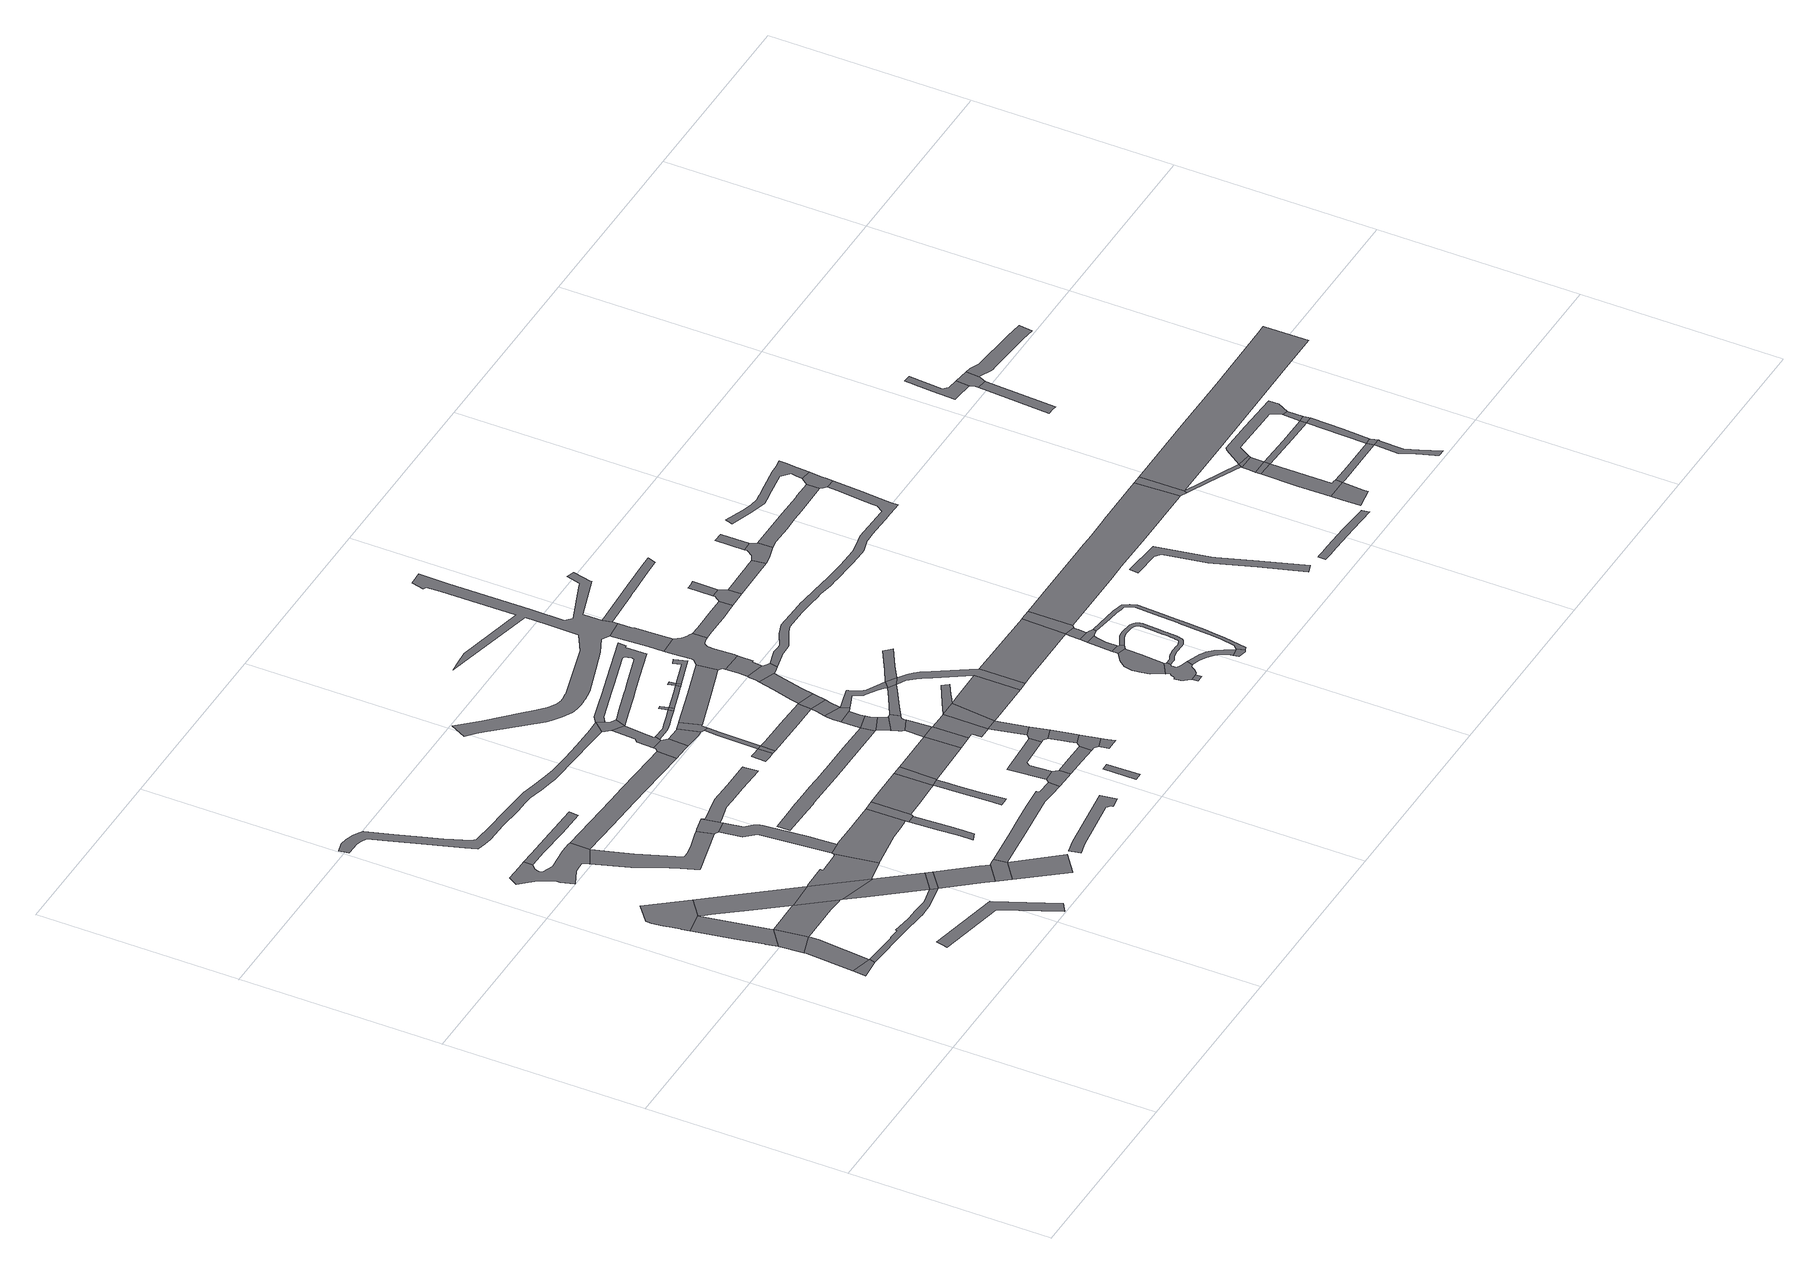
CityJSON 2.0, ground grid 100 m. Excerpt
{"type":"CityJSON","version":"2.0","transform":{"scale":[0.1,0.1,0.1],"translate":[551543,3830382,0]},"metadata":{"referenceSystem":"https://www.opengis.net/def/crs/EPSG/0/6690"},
"CityObjects":{
"road1":{"type":"Road","geometry":[{"type":"MultiSurface","lod":"1","boundaries":[[[0,1,2,3]]]}]},
"road2":{"type":"Road","attributes":{"RoadStructureAttribute.sectionType":"1"},"geometry":[{"type":"MultiSurface","lod":"1","boundaries":[[[4,5,6,7,8,9,10,0,3]]]}]},
"road3":{"type":"Road","geometry":[{"type":"MultiSurface","lod":"1","boundaries":[[[11,12,9,8]]]}]},
"road4":{"type":"Road","attributes":{"RoadStructureAttribute.sectionType":"1"},"geometry":[{"type":"MultiSurface","lod":"1","boundaries":[[[13,14,15,16,17,18,12,11]]]}]},
"road5":{"type":"Road","geometry":[{"type":"MultiSurface","lod":"1","boundaries":[[[19,20,21,22,23,24,25,26,15,14,27]]]}]},
"road6":{"type":"Road","attributes":{"RoadStructureAttribute.sectionType":"1"},"geometry":[{"type":"MultiSurface","lod":"1","boundaries":[[[28,29,11,8,30,31,32,33]]]}]},
"road7":{"type":"Road","attributes":{"RoadStructureAttribute.sectionType":"1"},"geometry":[{"type":"MultiSurface","lod":"1","boundaries":[[[34,35,36,37,38,39,40,41,42,3,2,43,44,45,46,47,48,49,50,51]]]}]},
"road8":{"type":"Road","attributes":{"function":"3","RoadStructureAttribute.sectionType":"1"},"geometry":[{"type":"MultiSurface","lod":"1","boundaries":[[[52,27,14,53,54,55,56,28,57]]]}]},
"road9":{"type":"Road","attributes":{"RoadStructureAttribute.sectionType":"1"},"geometry":[{"type":"MultiSurface","lod":"1","boundaries":[[[58,59,60,61,62,63,64]]]}]},
"road10":{"type":"Road","geometry":[{"type":"MultiSurface","lod":"1","boundaries":[[[65,66,67,68,69,70,71,72,73,74,75,76,77,78,79,80,81,82,83,84,85,86,87,88]]]}]},
"road11":{"type":"Road","geometry":[{"type":"MultiSurface","lod":"1","boundaries":[[[57,28,33,89,90]]]}]},
"road12":{"type":"Road","attributes":{"function":"3","RoadStructureAttribute.sectionType":"1"},"geometry":[{"type":"MultiSurface","lod":"1","boundaries":[[[89,91,92,51,93,90]]]}]},
"road13":{"type":"Road","attributes":{"RoadStructureAttribute.sectionType":"1"},"geometry":[{"type":"MultiSurface","lod":"1","boundaries":[[[94,95,96,97,57,90,98,99,100,101]]]}]},
"road14":{"type":"Road","attributes":{"RoadStructureAttribute.sectionType":"1"},"geometry":[{"type":"MultiSurface","lod":"1","boundaries":[[[102,103,104,105,106,107,88,87]]]}]},
"road15":{"type":"Road","attributes":{"RoadStructureAttribute.sectionType":"1"},"geometry":[{"type":"MultiSurface","lod":"1","boundaries":[[[108,109,110,111,112,113,114,78,77,115,116,117,118,119,120,121,122,123]]]}]},
"road16":{"type":"Road","geometry":[{"type":"MultiSurface","lod":"1","boundaries":[[[93,51,50,124]]]}]},
"road17":{"type":"Road","attributes":{"function":"3","RoadStructureAttribute.sectionType":"1"},"geometry":[{"type":"MultiSurface","lod":"1","boundaries":[[[125,126,124,50,127,128,129,130]]]}]},
"road18":{"type":"Road","geometry":[{"type":"MultiSurface","lod":"1","boundaries":[[[131,132,133,130,129,134,135]]]}]},
"road19":{"type":"Road","attributes":{"RoadStructureAttribute.sectionType":"1"},"geometry":[{"type":"MultiSurface","lod":"1","boundaries":[[[136,137,138,139,140,141,142,143,144,145,146,147,148,149,150]]]}]},
"road20":{"type":"Road","attributes":{"function":"3","RoadStructureAttribute.sectionType":"1"},"geometry":[{"type":"MultiSurface","lod":"1","boundaries":[[[135,134,151,152]]]}]},
"road21":{"type":"Road","geometry":[{"type":"MultiSurface","lod":"1","boundaries":[[[153,154,123,122,145,144,155]]]}]},
"road22":{"type":"Road","geometry":[{"type":"MultiSurface","lod":"1","boundaries":[[[156,157,158,150,149,159,101,100,160,161,162,163,164,165]]]}]},
"road23":{"type":"Road","attributes":{"RoadStructureAttribute.sectionType":"1"},"geometry":[{"type":"MultiSurface","lod":"1","boundaries":[[[166,167,168,169,170,171,172,173,174,175,176,177,178,179,180,181,182,183,184,185,186,187,188,189,190,191,192,193,194,195,196,197,198,199,200,201,202,203,204,205,206,207,208,209,210,211]]]}]},
"road24":{"type":"Road","attributes":{"RoadStructureAttribute.sectionType":"1"},"geometry":[{"type":"MultiSurface","lod":"1","boundaries":[[[212,213,214,79,78,215,216,217,218,219]]]}]},
"road25":{"type":"Road","attributes":{"RoadStructureAttribute.sectionType":"1"},"geometry":[{"type":"MultiSurface","lod":"1","boundaries":[[[220,221,222,223,224,225,226,227,228,229,230,231]]]}]},
"road26":{"type":"Road","attributes":{"RoadStructureAttribute.sectionType":"1"},"geometry":[{"type":"MultiSurface","lod":"1","boundaries":[[[232,233,234,235,236,237,238,239,240,241,242,243,244,153,155]]]}]},
"road27":{"type":"Road","geometry":[{"type":"MultiSurface","lod":"1","boundaries":[[[245,246,156,165,231,230,247,248]]]}]},
"road28":{"type":"Road","attributes":{"RoadStructureAttribute.sectionType":"1"},"geometry":[{"type":"MultiSurface","lod":"1","boundaries":[[[249,250,251,252,253,131,135,254,255,256,257,258,259]]]}]},
"road29":{"type":"Road","attributes":{"RoadStructureAttribute.sectionType":"1"},"geometry":[{"type":"MultiSurface","lod":"1","boundaries":[[[260,261,262,263,264,265,266,267,268]]]}]},
"road30":{"type":"Road","attributes":{"RoadStructureAttribute.sectionType":"1"},"geometry":[{"type":"MultiSurface","lod":"1","boundaries":[[[269,270,245,248,271,272,273,274]]]}]},
"road31":{"type":"Road","attributes":{"RoadStructureAttribute.sectionType":"1"},"geometry":[{"type":"MultiSurface","lod":"1","boundaries":[[[275,276,277,278,279,280,281,282,283,284,285,286,287,288,289,290,291,292,293]]]}]},
"road32":{"type":"Road","attributes":{"RoadStructureAttribute.sectionType":"1"},"geometry":[{"type":"MultiSurface","lod":"1","boundaries":[[[294,295,296,297,298,299,300,301,302,303,304,274]]]}]},
"road33":{"type":"Road","geometry":[{"type":"MultiSurface","lod":"1","boundaries":[[[305,269,274,304,306]]]}]},
"road34":{"type":"Road","geometry":[{"type":"MultiSurface","lod":"1","boundaries":[[[307,308,219,218,309,310,311,312,313]]]}]},
"road35":{"type":"Road","geometry":[{"type":"MultiSurface","lod":"1","boundaries":[[[314,315,316,317,318,319,320,321]]]}]},
"road36":{"type":"Road","attributes":{"RoadStructureAttribute.sectionType":"1"},"geometry":[{"type":"MultiSurface","lod":"1","boundaries":[[[322,323,324,307,313,325,326,327,328,329]]]}]},
"road37":{"type":"Road","geometry":[{"type":"MultiSurface","lod":"1","boundaries":[[[321,320,330,331]]]}]},
"road38":{"type":"Road","geometry":[{"type":"MultiSurface","lod":"1","boundaries":[[[332,312,311,333,334,335,336]]]}]},
"road39":{"type":"Road","geometry":[{"type":"MultiSurface","lod":"1","boundaries":[[[337,338,259,258,339,340,341]]]}]},
"road40":{"type":"Road","geometry":[{"type":"MultiSurface","lod":"1","boundaries":[[[211,210,322,329,342,343,344]]]}]},
"road41":{"type":"Road","attributes":{"RoadStructureAttribute.sectionType":"1"},"geometry":[{"type":"MultiSurface","lod":"1","boundaries":[[[345,346,321,331,347,348]]]}]},
"road42":{"type":"Road","attributes":{"RoadStructureAttribute.sectionType":"1"},"geometry":[{"type":"MultiSurface","lod":"1","boundaries":[[[349,305,306,350]]]}]},
"road43":{"type":"Road","attributes":{"RoadStructureAttribute.sectionType":"1"},"geometry":[{"type":"MultiSurface","lod":"1","boundaries":[[[351,352,336,335,345,348,353,354]]]}]},
"road44":{"type":"Road","attributes":{"RoadStructureAttribute.sectionType":"1"},"geometry":[{"type":"MultiSurface","lod":"1","boundaries":[[[355,356,357,358,326,325,359,360,361,362,363]]]}]},
"road45":{"type":"Road","attributes":{"RoadStructureAttribute.sectionType":"1"},"geometry":[{"type":"MultiSurface","lod":"1","boundaries":[[[364,365,366,367,368,369]]]}]},
"road46":{"type":"Road","attributes":{"RoadStructureAttribute.sectionType":"1"},"geometry":[{"type":"MultiSurface","lod":"1","boundaries":[[[370,371,372,373,338,337,374,375,376,377,378]]]}]},
"road47":{"type":"Road","attributes":{"RoadStructureAttribute.sectionType":"1"},"geometry":[{"type":"MultiSurface","lod":"1","boundaries":[[[379,380,331,330,381,382,383]]]}]},
"road48":{"type":"Road","attributes":{"RoadStructureAttribute.sectionType":"1"},"geometry":[{"type":"MultiSurface","lod":"1","boundaries":[[[384,385,386,341,340,387,388,389]]]}]},
"road49":{"type":"Road","geometry":[{"type":"MultiSurface","lod":"1","boundaries":[[[390,355,363,391]]]}]},
"road50":{"type":"Road","geometry":[{"type":"MultiSurface","lod":"1","boundaries":[[[392,393,355,390]]]}]},
"road51":{"type":"Road","geometry":[{"type":"MultiSurface","lod":"1","boundaries":[[[394,349,350,395,396,397]]]}]},
"road52":{"type":"Road","geometry":[{"type":"MultiSurface","lod":"1","boundaries":[[[398,399,400,293,292,401,402]]]}]},
"road53":{"type":"Road","attributes":{"RoadStructureAttribute.sectionType":"1"},"geometry":[{"type":"MultiSurface","lod":"1","boundaries":[[[403,404,405,394,397]]]}]},
"road54":{"type":"Road","attributes":{"RoadStructureAttribute.sectionType":"1"},"geometry":[{"type":"MultiSurface","lod":"1","boundaries":[[[402,401,406,407]]]}]},
"road55":{"type":"Road","attributes":{"RoadStructureAttribute.sectionType":"1"},"geometry":[{"type":"MultiSurface","lod":"1","boundaries":[[[408,409,410,411,412,293,400]]]}]},
"road56":{"type":"Road","geometry":[{"type":"MultiSurface","lod":"1","boundaries":[[[413,414,407,406,415,416,417,405,404,418,419,420,421]]]}]},
"road57":{"type":"Road","attributes":{"RoadStructureAttribute.sectionType":"1"},"geometry":[{"type":"MultiSurface","lod":"1","boundaries":[[[422,423,390,391,424,425,426]]]}]},
"road58":{"type":"Road","attributes":{"RoadStructureAttribute.sectionType":"1"},"geometry":[{"type":"MultiSurface","lod":"1","boundaries":[[[427,396,395,428,429,430,431,432,433]]]}]},
"road59":{"type":"Road","geometry":[{"type":"MultiSurface","lod":"1","boundaries":[[[434,435,389,388,436,437,438]]]}]},
"road60":{"type":"Road","geometry":[{"type":"MultiSurface","lod":"1","boundaries":[[[439,440,441,410,409,442,443]]]}]},
"road61":{"type":"Road","geometry":[{"type":"MultiSurface","lod":"1","boundaries":[[[444,445,446,438,437]]]}]},
"road62":{"type":"Road","attributes":{"RoadStructureAttribute.sectionType":"1"},"geometry":[{"type":"MultiSurface","lod":"1","boundaries":[[[447,448,449,351,354,450,451,452,453]]]}]},
"road63":{"type":"Road","attributes":{"RoadStructureAttribute.sectionType":"1"},"geometry":[{"type":"MultiSurface","lod":"1","boundaries":[[[454,455,456,457,458,459,460,461,462,463,464,465,211,344,466,467,468,469,470,471,472,473,474,475,476,477,478,342,329]]]}]},
"road64":{"type":"Road","attributes":{"RoadStructureAttribute.sectionType":"1"},"geometry":[{"type":"MultiSurface","lod":"1","boundaries":[[[479,480,481,482,483,435,434]]]}]},
"road65":{"type":"Road","geometry":[{"type":"MultiSurface","lod":"1","boundaries":[[[484,485,370,378,486,481,480]]]}]},
"road66":{"type":"Road","attributes":{"RoadStructureAttribute.sectionType":"1"},"geometry":[{"type":"MultiSurface","lod":"1","boundaries":[[[382,487,488,439,443,489,490,491]]]}]},
"road67":{"type":"Road","attributes":{"RoadStructureAttribute.sectionType":"1"},"geometry":[{"type":"MultiSurface","lod":"1","boundaries":[[[492,432,485,484]]]}]},
"road68":{"type":"Road","geometry":[{"type":"MultiSurface","lod":"1","boundaries":[[[383,382,491,493,494]]]}]},
"road69":{"type":"Road","geometry":[{"type":"MultiSurface","lod":"1","boundaries":[[[495,422,426,496]]]}]},
"road70":{"type":"Road","geometry":[{"type":"MultiSurface","lod":"1","boundaries":[[[497,498,422,495]]]}]},
"road71":{"type":"Road","geometry":[{"type":"MultiSurface","lod":"1","boundaries":[[[499,433,432,492]]]}]},
"road72":{"type":"Road","attributes":{"RoadStructureAttribute.sectionType":"1"},"geometry":[{"type":"MultiSurface","lod":"1","boundaries":[[[500,501,502,503,494,493,504,505]]]}]},
"road73":{"type":"Road","attributes":{"RoadStructureAttribute.sectionType":"1"},"geometry":[{"type":"MultiSurface","lod":"1","boundaries":[[[506,507,508,509,413,421,510,511,512]]]}]},
"road74":{"type":"Road","attributes":{"RoadStructureAttribute.sectionType":"1"},"geometry":[{"type":"MultiSurface","lod":"1","boundaries":[[[513,514,515,516,517,518,519,520,521,443,442,522,523,524,525,526,527,528,506,529]]]}]},
"road75":{"type":"Road","attributes":{"RoadStructureAttribute.sectionType":"1"},"geometry":[{"type":"MultiSurface","lod":"1","boundaries":[[[530,531,532,533,495,496]]]}]},
"road76":{"type":"Road","attributes":{"RoadStructureAttribute.sectionType":"1"},"geometry":[{"type":"MultiSurface","lod":"1","boundaries":[[[534,535,536,537,538,539,540,541,542,543,544,433,499]]]}]},
"road77":{"type":"Road","attributes":{"RoadStructureAttribute.sectionType":"1"},"geometry":[{"type":"MultiSurface","lod":"1","boundaries":[[[545,546,547,548,549,550,551,552,553,554,555,556,557,558,559,560,561,562,563,564,565,566,567,568,569,570,571,572,573,574,575,576,577,578,579,580,581,582,583,584,585,586,587,588,589,590,591,592,593,594,595,596,597,598,599,600,601,602,603,604,605,606]]]}]},
"road78":{"type":"Road","geometry":[{"type":"MultiSurface","lod":"1","boundaries":[[[607,608,499,492,609]]]}]},
"road79":{"type":"Road","geometry":[{"type":"MultiSurface","lod":"1","boundaries":[[[610,611,612,500,505,613,614,615,616,617]]]}]},
"road80":{"type":"Road","attributes":{"RoadStructureAttribute.sectionType":"1"},"geometry":[{"type":"MultiSurface","lod":"1","boundaries":[[[618,619,610,617,620,621,622]]]}]},
"road81":{"type":"Road","geometry":[{"type":"MultiSurface","lod":"1","boundaries":[[[529,506,512,623]]]}]},
"road82":{"type":"Road","attributes":{"RoadStructureAttribute.sectionType":"1"},"geometry":[{"type":"MultiSurface","lod":"1","boundaries":[[[624,625,626,627,623,512,628,629,630,631,632,607,609,633,634]]]}]},
"road83":{"type":"Road","geometry":[{"type":"MultiSurface","lod":"1","boundaries":[[[635,636,637,638,639,640,641,642,643,447,453,644,645,646,618,622,647,648,649,650,651,652,653]]]}]},
"road84":{"type":"Road","geometry":[{"type":"MultiSurface","lod":"1","boundaries":[[[654,655,656,598,597,657,640,639]]]}]},
"road85":{"type":"Road","geometry":[{"type":"MultiSurface","lod":"1","boundaries":[[[658,659,660,661,662,663,529,623]]]}]},
"road86":{"type":"Road","geometry":[{"type":"MultiSurface","lod":"1","boundaries":[[[664,665,666,667]]]}]},
"road87":{"type":"Road","attributes":{"RoadStructureAttribute.sectionType":"1"},"geometry":[{"type":"MultiSurface","lod":"1","boundaries":[[[668,669,653,652,670,671,672,673,674]]]}]},
"road88":{"type":"Road","geometry":[{"type":"MultiSurface","lod":"1","boundaries":[[[675,676,677,678,679,680,681,682,683,664,667,684,685,686,687,688,689,690,691,692,693,694]]]}]},
"road89":{"type":"Road","attributes":{"RoadStructureAttribute.sectionType":"1"},"geometry":[{"type":"MultiSurface","lod":"1","boundaries":[[[634,633,695,696,697,698]]]}]},
"road90":{"type":"Road","attributes":{"RoadStructureAttribute.sectionType":"1"},"geometry":[{"type":"MultiSurface","lod":"1","boundaries":[[[699,700,701,702,703,704,705,706,707,676,675,708,709,710]]]}]},
"road91":{"type":"Road","geometry":[{"type":"MultiSurface","lod":"1","boundaries":[[[711,712,699,710,713,714,715]]]}]},
"road92":{"type":"Road","attributes":{"RoadStructureAttribute.sectionType":"1"},"geometry":[{"type":"MultiSurface","lod":"1","boundaries":[[[716,717,718,719,720,721,722,723,724,601,600]]]}]},
"road93":{"type":"Road","attributes":{"RoadStructureAttribute.sectionType":"1"},"geometry":[{"type":"MultiSurface","lod":"1","boundaries":[[[725,726,727,728,729,730,688,687,731,732,733,734,735,736,737,738]]]}]},
"road94":{"type":"Road","attributes":{"RoadStructureAttribute.sectionType":"1"},"geometry":[{"type":"MultiSurface","lod":"1","boundaries":[[[739,711,715,740,741,742]]]}]},
"road95":{"type":"Road","geometry":[{"type":"MultiSurface","lod":"1","boundaries":[[[743,744,745,746,674,673,747,748,749,750]]]}]},
"road96":{"type":"Road","geometry":[{"type":"MultiSurface","lod":"1","boundaries":[[[751,739,742,752,753,754,755,756,757]]]}]},
"road97":{"type":"Road","geometry":[{"type":"MultiSurface","lod":"1","boundaries":[[[758,738,737,759,760,761]]]}]},
"road98":{"type":"Road","geometry":[{"type":"MultiSurface","lod":"1","boundaries":[[[762,763,764,765,766,767,768,769,770,771,772,773,774,775,776,777,778,779,780,781,782,783,784,785,786,787,788,789,790,791,792,793,794,795,796,797,798,799,800,801,802,803,804,805,806,807,808,809,810,811,812,813,814,815,816,817,818,819,820,821,822,823,824,825,826,827,828,829,830,831,832,833,834,835,836,837,838,839,840,841,842,843,844,845,846,847,848,849,850,851,852,853,854,855,856,857,858,859,860,861,862,863,864,865,866,867,868,869,870,871,872,873,874,875,876,877,878,879,880,881,882,883,884,885,886,887,888,889,714,713,890,891,892,893,894,895,896,897,898,899,900,901,902,903,904,905,906,907,908,909,910,911,912,913,914,915,916,917,918,919,920,921,922,923,924,925,926,927,928,929,930,931,932,933,934,935,936,937,938,939,940,941,942,943,944,945,946,947,948,949,950,951,952,953,954,955,956,957,958,959,960,961,962,963,964,965,966,967,968,969,970,971,972,973,974,975,976,977,978,979,980,981,982,983,984,985,986,987,988,989,990,991,992,993,994,995,996,997,694,693]]]}]},
"road99":{"type":"Road","attributes":{"RoadStructureAttribute.sectionType":"1"},"geometry":[{"type":"MultiSurface","lod":"1","boundaries":[[[697,998,751,757,999,1000,1001]]]}]},
"road100":{"type":"Road","geometry":[{"type":"MultiSurface","lod":"1","boundaries":[[[1002,1003,1004,743,750]]]}]},
"road101":{"type":"Road","geometry":[{"type":"MultiSurface","lod":"1","boundaries":[[[1005,698,697,1001,1006,1007]]]}]},
"road102":{"type":"Road","attributes":{"RoadStructureAttribute.sectionType":"1"},"geometry":[{"type":"MultiSurface","lod":"1","boundaries":[[[1008,1009,1010,1011,1012,1013,1014,1015,1016,1017,1018,1019,1020,755,754,1021,1022,1023,1024,1025,1026,1027,1028,1029,1030,1031,1032,1033,758,761]]]}]},
"road103":{"type":"Road","attributes":{"RoadStructureAttribute.sectionType":"1"},"geometry":[{"type":"MultiSurface","lod":"1","boundaries":[[[1034,1035,1036,1037,749,748,1038,1039,1040,1041]]]}]},
"road104":{"type":"Road","attributes":{"RoadStructureAttribute.sectionType":"1"},"geometry":[{"type":"MultiSurface","lod":"1","boundaries":[[[1042,1043,1044,1045,1046,1047,1048,1049,1050,1051,1052,1053,1054,1055,1056,1057,1058,1059,1060,1061,1062,1063,1064,1065,1066,1067,1068,1069,1070,1071,1072,1073,1074,1075,615,614,1076,1077,1078,1079,1080,1081,1082,1083,1084,1085,1086,1087,1088,1089,1090,1091,1092,1093,1094,1095,1096,1097,1098,1099,1100,1101,1102,1103,1104,1105,1106,1107,1108,1109,1110,1111,1112,1113]]]}]},
"road105":{"type":"Road","geometry":[{"type":"MultiSurface","lod":"1","boundaries":[[[1114,1115,1116,1034,1041,1117,1118,1119,1120]]]}]},
"road106":{"type":"Road","geometry":[{"type":"MultiSurface","lod":"1","boundaries":[[[1121,1122,1114,1120]]]}]},
"road107":{"type":"Road","attributes":{"RoadStructureAttribute.sectionType":"1"},"geometry":[{"type":"MultiSurface","lod":"1","boundaries":[[[1123,1124,1125,1126,1127,1128,1129,1130,1131,1132,1133,1134,1135]]]}]},
"road108":{"type":"Road","attributes":{"RoadStructureAttribute.sectionType":"1"},"geometry":[{"type":"MultiSurface","lod":"1","boundaries":[[[1136,1137,1138,1139,1140,1141,1007,1006,1142,1143,1144,1145,1146,1147]]]}]},
"road109":{"type":"Road","attributes":{"RoadStructureAttribute.sectionType":"1"},"geometry":[{"type":"MultiSurface","lod":"1","boundaries":[[[1148,1149,1150,1151,1119,1118,1152,1153,1154,1155,1156,1157,1158]]]}]},
"road110":{"type":"Road","attributes":{"RoadStructureAttribute.sectionType":"1"},"geometry":[{"type":"MultiSurface","lod":"1","boundaries":[[[1159,1160,1161,1162,1163,1164,1165,1166,1167,1168,1169,1170,1171,1172,1173,1174,1175,1176,1177,1178,1179,1180,1181,1182]]]}]},
"road111":{"type":"Road","geometry":[{"type":"MultiSurface","lod":"1","boundaries":[[[1181,1183,1184,1158,1157,1185,1186,1042,1113,1187,1188,1182]]]}]},
"road112":{"type":"Road","attributes":{"RoadStructureAttribute.sectionType":"1"},"geometry":[{"type":"MultiSurface","lod":"1","boundaries":[[[1189,1190,1191,1192,1193,1194,1195,1196,1197,1198,1199,1200,1201]]]}]},
"road113":{"type":"Road","geometry":[{"type":"MultiSurface","lod":"1","boundaries":[[[1147,1146,1202,1203,1204]]]}]},
"road114":{"type":"Road","attributes":{"RoadStructureAttribute.sectionType":"1"},"geometry":[{"type":"MultiSurface","lod":"1","boundaries":[[[1203,1202,1205,1206,1207]]]}]},
"road115":{"type":"Road","geometry":[{"type":"MultiSurface","lod":"1","boundaries":[[[1208,1209,1210,1211,1212,1213,1214]]]}]},
"road116":{"type":"Road","attributes":{"RoadStructureAttribute.sectionType":"1"},"geometry":[{"type":"MultiSurface","lod":"1","boundaries":[[[1215,1216,1211,1210,1217,1218,1219,1220]]]}]},
"road117":{"type":"Road","geometry":[{"type":"MultiSurface","lod":"1","boundaries":[[[1221,1222,1215,1220]]]}]},
"road118":{"type":"Road","attributes":{"RoadStructureAttribute.sectionType":"1"},"geometry":[{"type":"MultiSurface","lod":"1","boundaries":[[[1223,1224,1222,1221,1225]]]}]},
"road119":{"type":"Road","geometry":[{"type":"MultiSurface","lod":"1","boundaries":[[[1207,1206,1223,1225,1226,1227]]]}]},
"road120":{"type":"Road","attributes":{"RoadStructureAttribute.sectionType":"1"},"geometry":[{"type":"MultiSurface","lod":"1","boundaries":[[[1228,1217,1210,1229,1230,1231,1232]]]}]},
"road121":{"type":"Road","attributes":{"RoadStructureAttribute.sectionType":"1"},"geometry":[{"type":"MultiSurface","lod":"1","boundaries":[[[1233,1221,1220,1234,1235,1236]]]}]},
"road122":{"type":"Road","attributes":{"RoadStructureAttribute.sectionType":"1"},"geometry":[{"type":"MultiSurface","lod":"1","boundaries":[[[1237,1238,1239,1227,1226,1240,1241,1242,1243,1244,1245]]]}]},
"road123":{"type":"Road","attributes":{"RoadStructureAttribute.sectionType":"1"},"geometry":[{"type":"MultiSurface","lod":"1","boundaries":[[[1246,1247,1248,1249,1250,1231,1251,1252,1253,1254,1255,1256,1257]]]}]},
"road124":{"type":"Road","geometry":[{"type":"MultiSurface","lod":"1","boundaries":[[[1258,1232,1231,1250]]]}]},
"road125":{"type":"Road","attributes":{"RoadStructureAttribute.sectionType":"1"},"geometry":[{"type":"MultiSurface","lod":"1","boundaries":[[[1259,1260,1261,1262,1263]]]}]},
"road126":{"type":"Road","attributes":{"RoadStructureAttribute.sectionType":"1"},"geometry":[{"type":"MultiSurface","lod":"1","boundaries":[[[1264,1265,1235,1266,1232,1258]]]}]},
"road127":{"type":"Road","attributes":{"RoadStructureAttribute.sectionType":"1"},"geometry":[{"type":"MultiSurface","lod":"1","boundaries":[[[1267,1268,1269,1270,1271,1272,1273,1274,1275,1276,1277,1278,1279,1280]]]}]},
"road128":{"type":"Road","geometry":[{"type":"MultiSurface","lod":"1","boundaries":[[[1281,1236,1235,1265]]]}]},
"road129":{"type":"Road","geometry":[{"type":"MultiSurface","lod":"1","boundaries":[[[1280,1279,1282,1283,1259,1263,1284,1285,1286]]]}]},
"road130":{"type":"Road","attributes":{"RoadStructureAttribute.sectionType":"1"},"geometry":[{"type":"MultiSurface","lod":"1","boundaries":[[[1287,1288,1289,1290,1204,1203,1291,1292,1293,1294,1295]]]}]},
"road131":{"type":"Road","geometry":[{"type":"MultiSurface","lod":"1","boundaries":[[[1242,1236,1281,1243]]]}]},
"road132":{"type":"Road","attributes":{"RoadStructureAttribute.sectionType":"1"},"geometry":[{"type":"MultiSurface","lod":"1","boundaries":[[[1296,1297,1298,1299,1286,1285,1300,1301,1302,1303,1304,1305,1306,1307,1308,1309,1310,1311]]]}]}
},
"vertices":[
[285,636,0],[279,573,0],[384,581,0],[391,610,0],
[391,615,0],[414,875,0],[412,909,0],[411,914,0],[411,922,0],[302,888,0],[302,874,0],
[387,1080,0],[291,1006,0],
[385,1090,0],[319,1421,0],[212,1403,0],[252,1192,0],[278,1068,0],[279,1064,0],
[269,1678,0],[184,1607,0],[183,1603,0],[180,1576,0],[189,1524,0],[197,1481,0],[204,1444,0],[205,1439,0],[413,1493,0],
[578,1084,0],[561,1084,0],[624,922,0],[637,922,0],[688,919,0],[708,918,0],
[863,586,0],[822,588,0],[784,590,0],[764,591,0],[724,592,0],[628,604,0],[627,597,0],[572,600,0],[571,598,0],[386,580,0],[634,564,0],[764,550,0],[774,549,0],[785,550,0],[841,551,0],[969,573,0],[977,575,0],[954,604,0],
[539,1331,0],[338,1395,0],[356,1372,0],[417,1292,0],[445,1257,0],[727,1091,0],
[998,332,0],[636,407,0],[630,379,0],[624,348,0],[956,279,0],[1083,6,0],[1133,40,0],
[269,2274,0],[184,2276,0],[154,2230,0],[184,2201,0],[223,2155,0],[231,2140,0],[238,2126,0],[257,2081,0],[255,2065,0],[276,2001,0],[357,2039,0],[420,2044,0],[432,2010,0],[523,2057,0],[526,2155,0],[515,2156,0],[460,2158,0],[341,2145,0],[293,2166,0],[282,2179,0],[284,2194,0],[292,2212,0],[312,2230,0],[313,2273,0],
[713,911,0],[905,860,0],
[779,828,0],[952,607,0],[1048,677,0],
[975,1084,0],[860,1080,0],[860,1095,0],[744,1092,0],[902,865,0],[1008,884,0],[1019,886,0],[983,1092,0],
[414,2226,0],[569,2217,0],[714,2211,0],[719,2259,0],[544,2264,0],[379,2270,0],
[834,1697,0],[752,1674,0],[692,1664,0],[672,1664,0],[665,1668,0],[583,1872,0],[557,1955,0],[493,1836,0],[536,1752,0],[547,1730,0],[587,1642,0],[609,1583,0],[613,1573,0],[617,1561,0],[869,1622,0],[850,1701,0],
[1069,649,0],
[1217,463,0],[1200,485,0],[1083,440,0],[1106,411,0],[1134,375,0],[1229,449,0],
[1270,453,0],[1249,451,0],[1247,451,0],[1181,314,0],[1277,389,0],
[1044,1215,0],[1042,1239,0],[1033,1334,0],[1024,1434,0],[1022,1462,0],[1019,1474,0],[1007,1499,0],[973,1529,0],[956,1623,0],[893,1611,0],[909,1503,0],[955,1451,0],[973,1245,0],[985,1103,0],[1050,1110,0],
[1347,103,0],[1447,181,0],
[939,1723,0],[862,1704,0],[954,1635,0],
[1332,1113,0],[1161,1111,0],[1057,1110,0],[985,1102,0],[1033,888,0],[1152,906,0],[1209,914,0],[1267,917,0],[1319,919,0],[1334,920,0],
[1277,2442,0],[1152,2445,0],[1049,2449,0],[949,2456,0],[897,2465,0],[879,2469,0],[822,2482,0],[749,2499,0],[689,2503,0],[571,2512,0],[474,2519,0],[359,2530,0],[341,2547,0],[313,2622,0],[297,2662,0],[266,2752,0],[225,2871,0],[182,2996,0],[164,3010,0],[136,3025,0],[99,3037,0],[61,3042,0],[9,3029,0],[19,2982,0],[89,2980,0],[112,2975,0],[142,2958,0],[181,2846,0],[229,2706,0],[242,2661,0],[283,2547,0],[304,2494,0],[349,2482,0],[389,2475,0],[497,2471,0],[624,2460,0],[682,2458,0],[727,2454,0],[802,2437,0],[867,2423,0],[893,2418,0],[912,2416,0],[1055,2407,0],[1197,2398,0],[1287,2392,0],[1334,2445,0],
[1200,2116,0],[976,2129,0],[873,2134,0],[716,2046,0],[911,2036,0],[1005,2030,0],[1270,2014,0],[1276,2112,0],
[1344,755,0],[1350,672,0],[1352,650,0],[1352,610,0],[1353,595,0],[1373,603,0],[1392,611,0],[1390,672,0],[1390,675,0],[1389,713,0],[1380,905,0],[1335,902,0],
[970,1639,0],[1062,1662,0],[1111,1661,0],[1215,1659,0],[1348,1655,0],[1355,1655,0],[1349,1721,0],[1348,1729,0],[1201,1729,0],[1090,1732,0],[1081,1732,0],[944,1706,0],[943,1710,0],
[1385,1114,0],[1371,1114,0],[1384,915,0],[1387,921,0],
[1786,491,0],[1783,507,0],[1668,496,0],[1569,485,0],[1471,474,0],[1427,406,0],[1471,411,0],[1734,439,0],[1796,434,0],[1862,432,0],[1863,487,0],
[1550,147,0],[1820,183,0],[1841,167,0],[1842,159,0],[1897,166,0],[1886,247,0],[1540,201,0],[1474,187,0],[1485,133,0],
[1612,1117,0],[1464,1115,0],[1466,923,0],[1596,927,0],[1599,927,0],[1614,928,0],
[1674,1398,0],[1504,1399,0],[1462,1400,0],[1460,1400,0],[1357,1403,0],[1287,1403,0],[1197,1404,0],[1185,1403,0],[1045,1402,0],[1044,1370,0],[1044,1337,0],[1204,1335,0],[1250,1334,0],[1268,1334,0],[1462,1332,0],[1515,1332,0],[1636,1331,0],[1840,1330,0],[1832,1397,0],
[1615,914,0],[1620,798,0],[1627,660,0],[1630,598,0],[1652,598,0],[1675,598,0],[1675,599,0],[1666,713,0],[1660,833,0],[1659,879,0],[1657,931,0],
[1664,1117,0],[1657,933,0],
[1289,2137,0],[1288,2124,0],[1299,2012,0],[1356,2010,0],[1372,2009,0],[1377,2107,0],[1354,2132,0],
[1458,1727,0],[1435,1728,0],[1434,1728,0],[1430,1656,0],[1433,1656,0],[1459,1655,0],[1493,1655,0],[1494,1726,0],
[1315,2356,0],[1310,2239,0],[1295,2223,0],[1355,2140,0],[1362,2165,0],[1357,2170,0],[1364,2250,0],[1370,2320,0],
[1515,1654,0],[1516,1726,0],
[1448,2105,0],[1456,2004,0],[1471,2003,0],[1486,2006,0],[1455,2107,0],
[1940,508,0],[1880,505,0],[1935,430,0],[1961,429,0],[1962,486,0],
[1393,2373,0],[1364,2390,0],[1357,2413,0],
[1502,1994,0],[1498,1929,0],[1520,1928,0],[1524,1992,0],
[1901,1120,0],[1907,941,0],
[1501,2121,0],[1488,2117,0],[1525,2020,0],[1531,2022,0],
[1559,2204,0],[1508,2188,0],[1454,2171,0],[1427,2163,0],[1427,2141,0],[1454,2147,0],[1470,2151,0],[1500,2160,0],[1564,2180,0],
[2097,157,0],[2092,320,0],[2075,320,0],[2058,319,0],[2060,156,0],[2098,157,0],
[2103,705,0],[2053,703,0],[1886,694,0],[1864,692,0],[1931,618,0],[1947,637,0],[1955,637,0],[2050,642,0],[2106,645,0],
[1699,1721,0],[1554,1724,0],[1724,1651,0],[1852,1650,0],[1857,1717,0],
[2146,484,0],[2057,485,0],[1982,486,0],[2064,427,0],[2152,424,0],[2153,484,0],
[1576,2207,0],[1579,2185,0],
[1564,2247,0],[1549,2244,0],
[1902,1120,0],[1984,943,0],[1980,1118,0],[1980,1120,0],
[1919,1396,0],[1917,1407,0],[1916,1417,0],[1848,1330,0],[1930,1366,0],
[1973,1226,0],[1972,1244,0],[1904,1213,0],
[1874,1271,0],[1955,1323,0],
[1911,1443,0],[1913,1495,0],[1829,1490,0],[1831,1452,0],[1832,1404,0],
[1975,1326,0],[1959,1324,0],[1888,1238,0],[1893,1231,0],[1896,1225,0],[1971,1255,0],[1973,1266,0],[1974,1271,0],[1986,1279,0],
[1728,2253,0],[1675,2237,0],[1684,2217,0],[1714,2226,0],[1733,2232,0],
[2071,1117,0],[1997,944,0],[2014,944,0],[2015,895,0],[2061,895,0],[2080,895,0],[2080,1117,0],
[2226,523,0],[2169,503,0],[2171,424,0],[2190,408,0],[2247,427,0],
[1835,1574,0],[1830,1557,0],[1828,1532,0],[1936,1504,0],[1918,1541,0],
[2200,362,0],[2262,363,0],[2253,400,0],
[1898,2240,0],[1698,2180,0],[1568,2141,0],[1736,2086,0],[1845,2120,0],[1895,2135,0],[1912,2138,0],
[1452,2346,0],[1562,2378,0],[1612,2393,0],[1716,2424,0],[1869,2469,0],[1866,2573,0],[1878,2574,0],[1880,2615,0],[1630,2544,0],[1531,2515,0],[1451,2493,0],[1366,2468,0],[1384,2432,0],[1451,2451,0],[1563,2483,0],[1603,2495,0],[1792,2549,0],[1803,2545,0],[1814,2511,0],[1808,2498,0],[1635,2447,0],[1595,2435,0],[1576,2430,0],[1452,2393,0],[1410,2378,0],
[2218,558,0],[2197,650,0],[2140,631,0],[2156,560,0],[2161,537,0],
[2176,744,0],[2119,725,0],[2120,646,0],
[1851,1644,0],[1847,1620,0],[1931,1604,0],[1932,1608,0],[1936,1623,0],
[2142,896,0],
[1950,1690,0],[1861,1717,0],
[1743,2259,0],[1748,2236,0],
[1736,2289,0],[1718,2288,0],
[2167,1119,0],
[1916,1939,0],[1897,1860,0],[1871,1762,0],[1870,1756,0],[1963,1753,0],[2002,1909,0],
[2137,1420,0],[2129,1416,0],[2116,1408,0],[2028,1357,0],[2043,1315,0],[2137,1374,0],[2177,1399,0],
[2131,1468,0],[2083,1495,0],[2072,1506,0],[2066,1512,0],[2040,1566,0],[2038,1572,0],[2034,1571,0],[1953,1550,0],[1923,1542,0],[1967,1516,0],[2015,1534,0],[2043,1489,0],[2052,1484,0],[2106,1450,0],[2126,1435,0],[2134,1424,0],[2169,1448,0],
[1906,2285,0],[1885,2347,0],[1860,2337,0],[1871,2297,0],
[2192,1134,0],[2224,1154,0],[2282,1190,0],[2284,1191,0],[2273,1206,0],[2260,1221,0],[2208,1190,0],[2204,1188,0],[2157,1161,0],[2149,1157,0],[2121,1141,0],
[2176,2958,0],[2146,2947,0],[1945,2870,0],[1915,2898,0],[1915,3064,0],[1914,3474,0],[1914,3614,0],[1845,3612,0],[1829,3548,0],[1846,3544,0],[1847,3473,0],[1853,3104,0],[1507,3181,0],[1444,3175,0],[1380,3170,0],[1444,3155,0],[1853,3060,0],[1853,2951,0],[1853,2795,0],[1754,2736,0],[1732,2730,0],[1452,2653,0],[1449,2653,0],[1417,2650,0],[1398,2650,0],[1395,2650,0],[1377,2655,0],[1357,2665,0],[1334,2680,0],[1294,2714,0],[1244,2766,0],[1117,2892,0],[1026,2992,0],[982,2911,0],[1025,2875,0],[1051,2847,0],[1118,2774,0],[1240,2640,0],[1258,2623,0],[1303,2594,0],[1352,2566,0],[1383,2562,0],[1409,2559,0],[1436,2559,0],[1450,2560,0],[1457,2560,0],[1478,2564,0],[1483,2564,0],[1519,2570,0],[1670,2617,0],[1784,2653,0],[1867,2693,0],[1908,2671,0],[2002,2679,0],[2002,2698,0],[2001,2706,0],[1991,2750,0],[1988,2846,0],[2213,2917,0],[2214,2922,0],[2236,3018,0],[2195,3029,0],
[2388,1123,0],[2210,1120,0],[2391,899,0],
[1928,2003,0],[1926,1988,0],[1921,1960,0],[2019,1912,0],[2049,1919,0],[2054,1957,0],[2034,1972,0],[2024,1979,0],
[1930,2111,0],[1933,2043,0],[2028,2031,0],[2038,2032,0],[2039,2108,0],
[2217,1417,0],
[2328,1303,0],[2302,1344,0],[2284,1369,0],[2259,1388,0],[2183,1395,0],[2219,1373,0],[2252,1338,0],[2266,1319,0],[2291,1279,0],[2442,900,0],[2439,1124,0],
[2072,2363,0],[2062,2367,0],[2042,2382,0],[2040,2384,0],[2017,2414,0],[1920,2408,0],[1922,2367,0],[1926,2277,0],[1926,2267,0],[1924,2131,0],[1925,2130,0],[1928,2117,0],[2040,2127,0],[2034,2222,0],[2038,2257,0],[2046,2274,0],[2068,2284,0],[2091,2285,0],[2090,2357,0],
[2011,2466,0],[2007,2599,0],[2002,2609,0],[1917,2487,0],
[2291,1464,0],[2393,1525,0],[2360,1560,0],[2273,1507,0],[2243,1490,0],[2171,1449,0],
[2801,263,0],[2803,235,0],[2838,235,0],[2837,263,0],
[2267,2356,0],[2135,2355,0],[2116,2285,0],[2214,2286,0],[2245,2286,0],[2347,2291,0],[2345,2357,0],
[2846,423,0],[2783,385,0],[2795,367,0],[2784,358,0],[2778,336,0],[2767,333,0],[2772,304,0],[2778,291,0],[2788,277,0],[2850,268,0],[2866,283,0],[2879,306,0],[2892,309,0],[2903,340,0],[2868,351,0],[2844,360,0],[2844,389,0],[2844,391,0],[2853,396,0],[2854,416,0],
[2487,900,0],[2651,902,0],[2833,903,0],[2842,1121,0],
[2816,636,0],[2774,603,0],[2746,569,0],[2741,546,0],[2736,525,0],[2743,481,0],[2751,445,0],[2770,414,0],[2774,404,0],[2853,544,0],[2856,608,0],[2857,622,0],
[2818,665,0],[2816,640,0],[2880,637,0],[2870,654,0],[2861,661,0],
[2194,2718,0],[2224,2720,0],[2231,2720,0],[2381,2729,0],[2438,2732,0],[2461,2733,0],[2476,2775,0],[2422,2773,0],[2258,2764,0],
[3049,234,0],[3026,271,0],[3003,297,0],[2979,311,0],[2974,314,0],[2939,327,0],[2915,305,0],[2940,295,0],[2968,278,0],[2995,254,0],[3015,229,0],[3032,192,0],[3034,180,0],[3074,190,0],
[2825,789,0],[2863,723,0],[2872,772,0],[2877,785,0],
[2367,2398,0],[2367,2387,0],[2356,2372,0],[2350,2364,0],[2365,2292,0],[2435,2293,0],[2435,2358,0],[2414,2398,0],
[2828,829,0],[2887,789,0],[2899,790,0],[2913,793,0],[2918,811,0],[2894,820,0],[2882,824,0],
[3081,190,0],[3038,153,0],[3081,146,0],[3093,152,0],
[2875,395,0],[2877,395,0],[2880,395,0],[2881,395,0],[2884,395,0],[2885,396,0],[2887,396,0],[2888,397,0],[2889,397,0],[2892,398,0],[2893,399,0],[2895,400,0],[2897,401,0],[2898,402,0],[2899,402,0],[2901,403,0],[2903,404,0],[2906,405,0],[2909,406,0],[2913,407,0],[2918,408,0],[2922,409,0],[2925,410,0],[2929,410,0],[2931,411,0],[2935,411,0],[2940,412,0],[2943,412,0],[2950,412,0],[2952,412,0],[2978,411,0],[2981,411,0],[2983,411,0],[2987,411,0],[2992,411,0],[2994,411,0],[2998,411,0],[3000,412,0],[3003,412,0],[3005,413,0],[3006,413,0],[3009,414,0],[3010,415,0],[3013,416,0],[3016,417,0],[3018,418,0],[3021,420,0],[3024,422,0],[3026,423,0],[3028,425,0],[3030,427,0],[3031,428,0],[3032,429,0],[3033,430,0],[3034,432,0],[3034,433,0],[3035,436,0],[3036,438,0],[3037,443,0],[3039,448,0],[3040,452,0],[3041,459,0],[3042,463,0],[3043,471,0],[3044,479,0],[3045,484,0],[3045,495,0],[3046,511,0],[3046,516,0],[3048,560,0],[3049,574,0],[3053,623,0],[3053,626,0],[3053,630,0],[3053,633,0],[3053,635,0],[3052,637,0],[3052,640,0],[3051,642,0],[3050,650,0],[3049,652,0],[3048,655,0],[3047,657,0],[3047,658,0],[3046,659,0],[3045,661,0],[3044,662,0],[3043,664,0],[3042,665,0],[3040,667,0],[3038,668,0],[3037,670,0],[3035,672,0],[3031,674,0],[3030,675,0],[3027,677,0],[3025,678,0],[3024,679,0],[3021,680,0],[3019,681,0],[3018,681,0],[3015,682,0],[3013,683,0],[3009,683,0],[3005,684,0],[2980,687,0],[2972,688,0],[2966,688,0],[2963,688,0],[2959,688,0],[2954,688,0],[2951,688,0],[2947,688,0],[2943,687,0],[2941,687,0],[2938,687,0],[2936,686,0],[2934,686,0],[2932,685,0],[2928,684,0],[2926,683,0],[2921,681,0],[2917,680,0],[2914,678,0],[2908,675,0],[2904,673,0],[2895,669,0],[2887,664,0],[2896,647,0],[2905,651,0],[2913,655,0],[2917,657,0],[2921,659,0],[2922,660,0],[2925,661,0],[2929,663,0],[2933,664,0],[2935,665,0],[2938,666,0],[2939,666,0],[2941,667,0],[2944,667,0],[2945,667,0],[2949,668,0],[2952,668,0],[2954,668,0],[2959,668,0],[2963,668,0],[2965,668,0],[2970,668,0],[2978,667,0],[3003,664,0],[3006,664,0],[3009,663,0],[3010,663,0],[3012,662,0],[3013,662,0],[3015,661,0],[3017,660,0],[3018,659,0],[3019,658,0],[3022,656,0],[3024,655,0],[3025,654,0],[3026,653,0],[3027,651,0],[3028,650,0],[3029,649,0],[3029,648,0],[3030,646,0],[3030,645,0],[3032,637,0],[3032,636,0],[3033,634,0],[3033,632,0],[3033,630,0],[3033,627,0],[3033,624,0],[3029,575,0],[3028,561,0],[3027,521,0],[3026,512,0],[3025,496,0],[3025,486,0],[3024,481,0],[3023,473,0],[3022,466,0],[3021,462,0],[3020,456,0],[3019,453,0],[3018,448,0],[3017,444,0],[3017,443,0],[3016,441,0],[3015,440,0],[3013,439,0],[3011,437,0],[3008,436,0],[3007,435,0],[3005,434,0],[3002,433,0],[3000,432,0],[2998,432,0],[2996,431,0],[2995,431,0],[2992,431,0],[2990,431,0],[2987,431,0],[2983,430,0],[2981,431,0],[2972,431,0],[2953,432,0],[2950,432,0],[2943,432,0],[2939,432,0],[2933,431,0],[2928,430,0],[2925,430,0],[2921,429,0],[2918,429,0],[2913,428,0],[2908,426,0],[2903,425,0],[2899,424,0],[2896,422,0],[2894,422,0],[2891,421,0],[2890,420,0],[2888,419,0],[2886,418,0],[2884,417,0],[2882,416,0],[2880,415,0],[2879,415,0],[2878,415,0],[2876,415,0],
[2830,878,0],[2886,867,0],[2886,872,0],[2888,891,0],
[2416,2523,0],[2392,2522,0],[2368,2522,0],
[2843,1121,0],[2902,904,0],[2902,1121,0],
[3108,158,0],[3130,274,0],[3136,338,0],[3139,376,0],[3147,492,0],[3147,494,0],[3154,618,0],[3160,719,0],[3148,750,0],[3127,777,0],[3106,783,0],[3072,791,0],[3023,797,0],[3021,778,0],[3069,773,0],[3101,765,0],[3116,761,0],[3131,740,0],[3141,716,0],[3135,619,0],[3128,497,0],[3128,495,0],[3120,378,0],[3117,341,0],[3111,277,0],[3099,210,0],
[2669,2363,0],[2625,2362,0],[2597,2362,0],[2587,2362,0],[2495,2294,0],[2613,2296,0],[2639,2297,0],[2678,2298,0],
[3282,2306,0],[3280,2256,0],[3269,2141,0],[3264,2073,0],[3263,2051,0],[3238,2013,0],[3224,2014,0],[3038,2019,0],[3027,2017,0],[3024,2016,0],[3005,2013,0],[2926,1998,0],[2818,2002,0],[2813,2002,0],[2724,2009,0],[2693,2012,0],[2678,2013,0],[2666,2014,0],[2598,2022,0],[2582,2024,0],[2548,2028,0],[2523,2030,0],[2515,2031,0],[2505,2032,0],[2438,2036,0],[2322,2039,0],[2319,2039,0],[2289,2028,0],[2263,2019,0],[2261,2018,0],[2188,1978,0],[2164,1979,0],[2136,1980,0],[2123,1976,0],[2124,1935,0],[2134,1938,0],[2164,1939,0],[2196,1941,0],[2199,1941,0],[2202,1942,0],[2264,1974,0],[2278,1981,0],[2290,1986,0],[2326,1999,0],[2436,1998,0],[2506,1992,0],[2511,1991,0],[2515,1991,0],[2523,1990,0],[2559,1987,0],[2593,1985,0],[2666,1974,0],[2673,1973,0],[2700,1971,0],[2724,1969,0],[2823,1962,0],[2851,1961,0],[2933,1958,0],[2950,1957,0],[3014,1974,0],[3027,1977,0],[3030,1977,0],[3072,1977,0],[3223,1974,0],[3224,1974,0],[3238,1974,0],[3273,1973,0],[3309,1972,0],[3310,2012,0],[3314,2065,0],[3321,2157,0],[3330,2302,0],
[2719,2425,0],[2720,2411,0],[2700,2380,0],[2718,2303,0],[2792,2324,0],[2788,2396,0],[2771,2425,0],
[2770,2569,0],[2719,2569,0],
[3679,386,0],[3614,567,0],[3608,588,0],[3559,846,0],[3368,862,0],[3364,819,0],[3499,808,0],[3527,787,0],[3566,578,0],[3573,554,0],[3639,372,0],[3712,158,0],[3753,172,0],
[3631,1122,0],[3602,1122,0],[3502,1122,0],[3406,1122,0],[3390,1122,0],[3102,1121,0],[3280,904,0],[3370,904,0],[3595,902,0],[3921,904,0],[3932,904,0],[3921,1125,0],
[3167,2395,0],[3150,2395,0],[3027,2396,0],[2904,2395,0],[2830,2329,0],[2937,2328,0],[3014,2329,0],[3075,2329,0],[3234,2331,0],[3255,2331,0],[3257,2396,0],
[3343,2490,0],[3347,2540,0],[3350,2579,0],[3307,2572,0],[3265,2569,0],[3158,2553,0],[3096,2544,0],[3091,2544,0],[3058,2539,0],[3020,2544,0],[2965,2561,0],[2872,2595,0],[2858,2557,0],[2973,2518,0],[3051,2497,0],[3096,2503,0],[3121,2507,0],[3140,2510,0],[3253,2526,0],[3289,2495,0],[3293,2491,0],[3289,2463,0],[3284,2431,0],[3338,2425,0],
[3265,2408,0],[3262,2404,0],[3263,2324,0],[3267,2320,0],[3332,2344,0],[3333,2361,0],
[4204,151,0],[4046,162,0],[3914,168,0],[3861,168,0],[3834,170,0],[3825,170,0],[3823,131,0],[3824,132,0],[3861,130,0],[3916,128,0],[4069,122,0],[4211,114,0],[4205,152,0],
[3964,888,0],[3971,904,0],[3970,1125,0],
[4077,835,0],[4236,760,0],[4246,777,0],
[4336,206,0],[4335,212,0],[4342,315,0],[4230,313,0],[4231,259,0],[4235,171,0],[4338,187,0],
[4233,659,0],[4227,475,0],[4343,351,0],[4330,352,0],[4314,352,0],[4314,657,0],
[4313,687,0],[4233,686,0],
[4235,755,0],[4235,724,0],[4314,754,0],
[4321,766,0],[4247,776,0],
[4449,348,0],[4364,315,0],[4497,314,0],[4642,313,0],[4634,348,0],
[4486,681,0],[4506,651,0],[4644,648,0],[4646,680,0],
[4499,875,0],[4326,880,0],[4314,871,0],[4357,827,0],[4627,820,0],[4650,770,0],[4680,761,0],[4707,818,0],[4709,867,0],
[4719,76,0],[4712,94,0],[4676,188,0],[4679,306,0],[4682,313,0],[4641,296,0],[4638,193,0],[4656,151,0],[4679,92,0],[4698,42,0],[4705,26,0],[4740,26,0],
[4672,351,0],
[4212,2040,0],[4190,1682,0],[4217,1680,0],[4244,1678,0],[4262,2035,0],
[4678,488,0],[4684,648,0],[4640,465,0],
[4153,2156,0],[4130,2177,0],[4140,2346,0],[4103,2348,0],[4100,2301,0],[4100,2295,0],[4093,2179,0],[4092,2162,0],[4088,2093,0],[4142,2087,0],[4167,2084,0],[4168,2084,0],[4200,2081,0],[4206,2149,0],
[4678,683,0],
[4203,2076,0],[4213,2062,0],[4276,2066,0],[4279,2072,0],[4285,2139,0],
[5114,1128,0],[4711,1126,0],[4354,1126,0],[4313,1126,0],[4311,905,0],[4906,907,0],[5117,907,0],[5167,908,0],[5166,1130,0],
[4641,2089,0],[4594,2094,0],[4360,2113,0],[4315,2135,0],[4282,2071,0],[4286,2071,0],[4338,2046,0],[4339,2046,0],[4343,2044,0],[4359,2042,0],[4360,2042,0],[4602,2025,0],[4604,2024,0],[4605,2024,0],[4675,2015,0],[4683,2083,0]
]}
